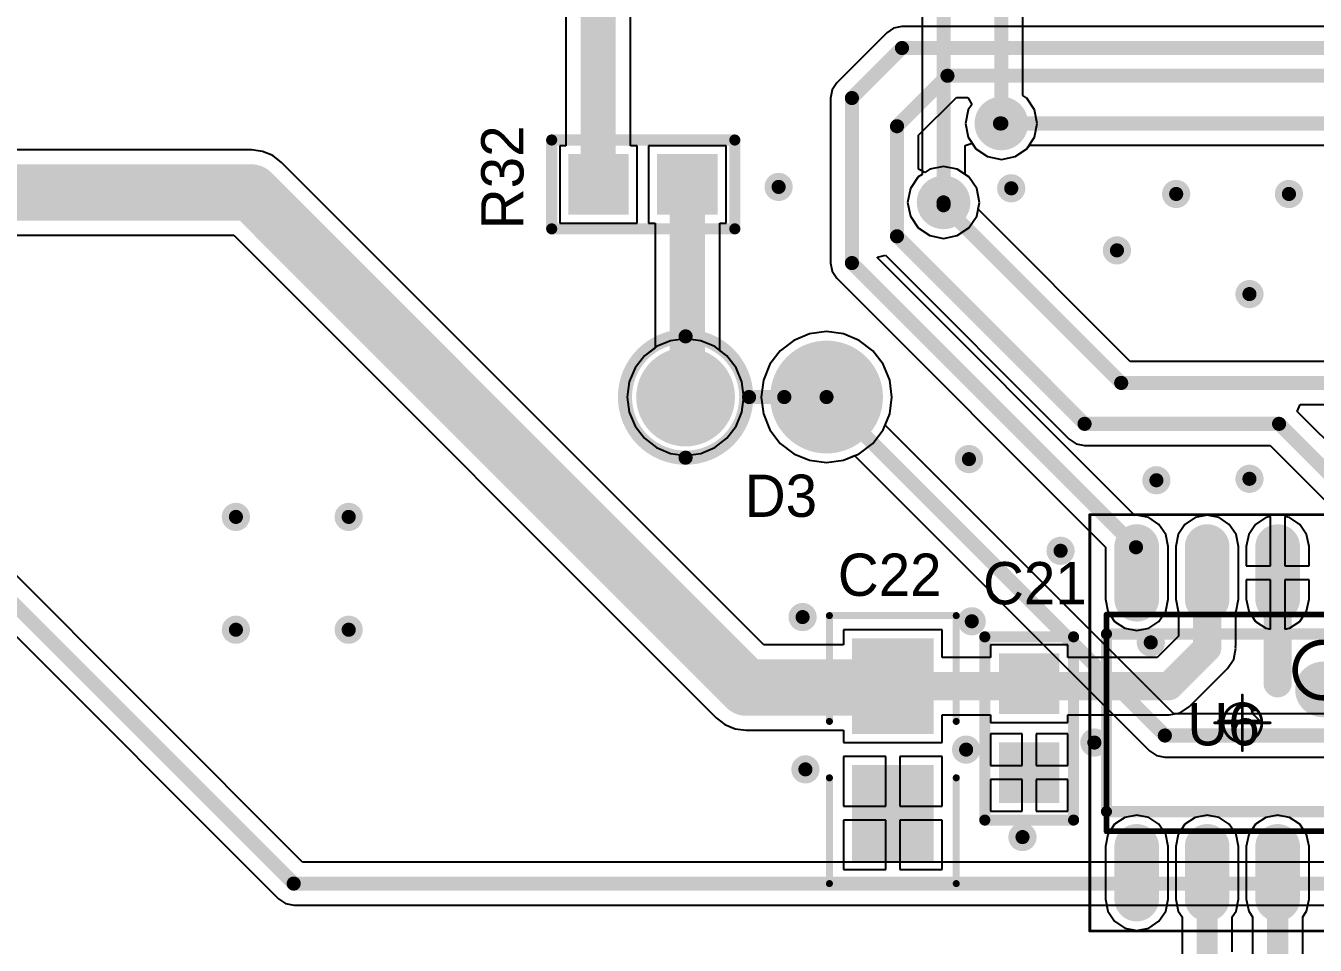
# Model space of a CAD drawing. Header units: millimetres. Extents: x 290 to 416, y 396 to 474.
# Drawn here: x 332.97 to 356.2, y 426.3 to 442.85 of the extents above; entities that cross this region are included whole.
import ezdxf

# ---------------------------------------------------------------- set-up
doc = ezdxf.new("R2010")
doc.units = ezdxf.units.MM
for name, color, linetype in [('BottomLayer', 5, 'Continuous'), ('BottomSolder', 6, 'Continuous'), ('Mechanical15', 56, 'Continuous'), ('Mechanical16', 56, 'Continuous'), ('MultiLayer', 9, 'Continuous'), ('PadHoleLayer', 156, 'Continuous'), ('TopLayer', 1, 'Continuous'), ('TopOverlay', 2, 'Continuous'), ('TopPaste', 8, 'Continuous'), ('TopSolder', 216, 'Continuous'), ('ViaHoleLayer', 16, 'Continuous')]:
    doc.layers.add(name, color=color, linetype=linetype)

# ---------------------------------------------------------------- blocks, each defined once
blk = doc.blocks.new('0603_16')
at = {"layer": 'TopLayer'}
for points in [[(0.553, -1.201), (0.553, -0.312), (-0.336, -1.201), (-0.336, -0.312)], [(0.553, -2.8), (0.553, -1.911), (-0.336, -2.8), (-0.336, -1.911)]]:
    blk.add_solid(points, dxfattribs=at)
at = {"layer": 'TopOverlay', "const_width": 0.2}
for points in [[(0.908, 0.1), (-0.692, 0.1)], [(-0.692, 0.1), (-0.692, -3.2)], [(0.908, 0.1), (0.908, -3.2)], [(0.908, -3.2), (-0.692, -3.2)]]:
    blk.add_lwpolyline(points, dxfattribs=at)
at = {"layer": 'TopOverlay', "const_width": 0.1}
for points in [[(-0.742, 0.1, 1), (-0.642, 0.1, 1)], [(-0.742, 0.1, 1), (-0.642, 0.1, 1)], [(0.858, 0.1, 1), (0.958, 0.1, 1)], [(0.858, 0.1, 1), (0.958, 0.1, 1)], [(-0.742, -3.2, 1), (-0.642, -3.2, 1)], [(-0.742, -3.2, 1), (-0.642, -3.2, 1)], [(0.858, -3.2, 1), (0.958, -3.2, 1)], [(0.858, -3.2, 1), (0.958, -3.2, 1)]]:
    blk.add_lwpolyline(points, format="xyb", close=True, dxfattribs=at)
at = {"layer": 'TopPaste'}
for points in [[(0.553, -1.201), (0.553, -0.312), (-0.336, -1.201), (-0.336, -0.312)], [(0.553, -2.8), (0.553, -1.911), (-0.336, -2.8), (-0.336, -1.911)]]:
    blk.add_solid(points, dxfattribs=at)
at = {"layer": 'TopSolder'}
for points in [[(0.654, -1.302), (0.654, -0.21), (-0.438, -1.302), (-0.438, -0.21)], [(0.654, -2.902), (0.654, -1.81), (-0.438, -2.902), (-0.438, -1.81)]]:
    blk.add_solid(points, dxfattribs=at)
blk = doc.blocks.new('0805_17')
at = {"layer": 'TopLayer'}
for points in [[(-1.4478, 1.27), (-2.9718, 1.27), (-1.4478, 0), (-2.9718, 0)], [(0.8382, 1.27), (-0.6858, 1.27), (0.8382, 0), (-0.6858, 0)]]:
    blk.add_solid(points, dxfattribs=at)
at = {"layer": 'TopOverlay', "const_width": 0.127}
for points in [[(-3.4798, -0.508), (-3.4798, 1.778)], [(-1.5748, 1.778), (-3.4798, 1.778)], [(1.3462, 1.778), (-0.5588, 1.778)], [(1.3462, -0.508), (1.3462, 1.778)], [(-1.5748, -0.508), (-3.4798, -0.508)], [(1.3462, -0.508), (-0.5588, -0.508)]]:
    blk.add_lwpolyline(points, dxfattribs=at)
at = {"layer": 'TopOverlay', "const_width": 0.0635}
for points in [[(-3.51155, 1.778, 1), (-3.44805, 1.778, 1)], [(-3.51155, 1.778, 1), (-3.44805, 1.778, 1)], [(-1.60655, 1.778, 1), (-1.54305, 1.778, 1)], [(-0.59055, 1.778, 1), (-0.52705, 1.778, 1)], [(1.31445, 1.778, 1), (1.37795, 1.778, 1)], [(1.31445, 1.778, 1), (1.37795, 1.778, 1)], [(-3.51155, -0.508, 1), (-3.44805, -0.508, 1)], [(-3.51155, -0.508, 1), (-3.44805, -0.508, 1)], [(-1.60655, -0.508, 1), (-1.54305, -0.508, 1)], [(-0.59055, -0.508, 1), (-0.52705, -0.508, 1)], [(1.31445, -0.508, 1), (1.37795, -0.508, 1)], [(1.31445, -0.508, 1), (1.37795, -0.508, 1)]]:
    blk.add_lwpolyline(points, format="xyb", close=True, dxfattribs=at)
at = {"layer": 'TopPaste'}
for points in [[(-1.4478, 1.27), (-2.9718, 1.27), (-1.4478, 0), (-2.9718, 0)], [(0.8382, 1.27), (-0.6858, 1.27), (0.8382, 0), (-0.6858, 0)]]:
    blk.add_solid(points, dxfattribs=at)
at = {"layer": 'TopSolder'}
for points in [[(-1.3462, 1.3716), (-3.0734, 1.3716), (-1.3462, -0.1016), (-3.0734, -0.1016)], [(0.9398, 1.3716), (-0.7874, 1.3716), (0.9398, -0.1016), (-0.7874, -0.1016)]]:
    blk.add_solid(points, dxfattribs=at)
blk = doc.blocks.new('LED_24')
at = {"layer": 'BottomLayer'}
for points, const_width in [([(-0.457, 2.54, 1), (0.457, 2.54, 1)], 0.914), ([(-0.394, 0, 1), (0.394, 0, 1)], 0.787)]:
    blk.add_lwpolyline(points, format="xyb", close=True, dxfattribs=dict(at, const_width=const_width))
at = {"layer": 'BottomSolder'}
for points, const_width in [([(-0.508, 2.54, 1), (0.508, 2.54, 1)], 1.016), ([(-0.445, 0, 1), (0.445, 0, 1)], 0.889)]:
    blk.add_lwpolyline(points, format="xyb", close=True, dxfattribs=dict(at, const_width=const_width))
at = {"layer": 'MultiLayer'}
for points, const_width in [([(-0.457, 2.54, 1), (0.457, 2.54, 1)], 0.914), ([(-0.394, 0, 1), (0.394, 0, 1)], 0.787)]:
    blk.add_lwpolyline(points, format="xyb", close=True, dxfattribs=dict(at, const_width=const_width))
at = {"layer": 'PadHoleLayer', "const_width": 0.381}
for points in [[(-0.191, 2.54, 1), (0.191, 2.54, 1)], [(-0.191, 0, 1), (0.191, 0, 1)]]:
    blk.add_lwpolyline(points, format="xyb", close=True, dxfattribs=at)
at = {"layer": 'TopLayer'}
for points, const_width in [([(-0.457, 2.54, 1), (0.457, 2.54, 1)], 0.914), ([(-0.394, 0, 1), (0.394, 0, 1)], 0.787)]:
    blk.add_lwpolyline(points, format="xyb", close=True, dxfattribs=dict(at, const_width=const_width))
at = {"layer": 'TopOverlay', "const_width": 0.254}
blk.add_lwpolyline([(0, 1.143), (0, 1.778)], dxfattribs=at)
at = {"layer": 'TopOverlay'}
for points, const_width in [([(-0.064, 1.778, 1), (0.064, 1.778, 1)], 0.127), ([(1.093, 0, 1), (-1.093, 0, 1)], 0.254), ([(-0.064, 1.143, 1), (0.064, 1.143, 1)], 0.127), ([(-1.156, 0, 1), (-1.029, 0, 1)], 0.127), ([(1.029, 0, 1), (1.156, 0, 1)], 0.127)]:
    blk.add_lwpolyline(points, format="xyb", close=True, dxfattribs=dict(at, const_width=const_width))
at = {"layer": 'TopSolder'}
for points, const_width in [([(-0.508, 2.54, 1), (0.508, 2.54, 1)], 1.016), ([(-0.445, 0, 1), (0.445, 0, 1)], 0.889)]:
    blk.add_lwpolyline(points, format="xyb", close=True, dxfattribs=dict(at, const_width=const_width))
blk = doc.blocks.new('0603_35')
at = {"layer": 'TopLayer'}
for points in [[(0.553, -1.201), (0.553, -0.312), (-0.336, -1.201), (-0.336, -0.312)], [(0.553, -2.8), (0.553, -1.911), (-0.336, -2.8), (-0.336, -1.911)]]:
    blk.add_solid(points, dxfattribs=at)
at = {"layer": 'TopOverlay', "const_width": 0.2}
for points in [[(0.908, 0.1), (-0.692, 0.1)], [(-0.692, -3.2), (-0.692, 0.1)], [(0.908, -3.2), (0.908, 0.1)], [(0.908, -3.2), (-0.692, -3.2)]]:
    blk.add_lwpolyline(points, dxfattribs=at)
at = {"layer": 'TopOverlay', "const_width": 0.1}
for points in [[(-0.742, 0.1, 1), (-0.642, 0.1, 1)], [(-0.742, 0.1, 1), (-0.642, 0.1, 1)], [(0.858, 0.1, 1), (0.958, 0.1, 1)], [(0.858, 0.1, 1), (0.958, 0.1, 1)], [(-0.742, -3.2, 1), (-0.642, -3.2, 1)], [(-0.742, -3.2, 1), (-0.642, -3.2, 1)], [(0.858, -3.2, 1), (0.958, -3.2, 1)], [(0.858, -3.2, 1), (0.958, -3.2, 1)]]:
    blk.add_lwpolyline(points, format="xyb", close=True, dxfattribs=at)
at = {"layer": 'TopPaste'}
for points in [[(0.553, -1.201), (0.553, -0.312), (-0.336, -1.201), (-0.336, -0.312)], [(0.553, -2.8), (0.553, -1.911), (-0.336, -2.8), (-0.336, -1.911)]]:
    blk.add_solid(points, dxfattribs=at)
at = {"layer": 'TopSolder'}
for points in [[(0.654, -1.302), (0.654, -0.21), (-0.438, -1.302), (-0.438, -0.21)], [(0.654, -2.902), (0.654, -1.81), (-0.438, -2.902), (-0.438, -1.81)]]:
    blk.add_solid(points, dxfattribs=at)
blk = doc.blocks.new('SO8_47')
at = {"layer": 'Mechanical15'}
for p, q in [((-0.117, 0.178), (-0.008, 0.287)), ((-0.008, 0.287), (-0.008, -0.475)), ((-0.19, 0.141), (-0.117, 0.178))]:
    blk.add_line(p, q, dxfattribs=at)
at = {"layer": 'Mechanical15', "const_width": 0.1}
for points in [[(-1.925, -2.475), (-1.925, 2.425)], [(1.975, 2.425), (-1.925, 2.425)], [(1.975, -2.475), (1.975, 2.425)], [(1.975, -2.475), (-1.925, -2.475)]]:
    blk.add_lwpolyline(points, dxfattribs=at)
at = {"layer": 'Mechanical15'}
for points, const_width in [([(-1.95, 2.425, 1), (-1.9, 2.425, 1)], 0.05), ([(-1.95, 2.425, 1), (-1.9, 2.425, 1)], 0.05), ([(1.95, 2.425, 1), (2, 2.425, 1)], 0.05), ([(1.95, 2.425, 1), (2, 2.425, 1)], 0.05), ([(-0.425, 1.425, 1), (-1.425, 1.425, 1)], 0.1), ([(-1.45, 1.425, 1), (-1.4, 1.425, 1)], 0.05), ([(-0.45, 1.425, 1), (-0.4, 1.425, 1)], 0.05), ([(-1.95, -2.475, 1), (-1.9, -2.475, 1)], 0.05), ([(-1.95, -2.475, 1), (-1.9, -2.475, 1)], 0.05), ([(1.95, -2.475, 1), (2, -2.475, 1)], 0.05), ([(1.95, -2.475, 1), (2, -2.475, 1)], 0.05)]:
    blk.add_lwpolyline(points, format="xyb", close=True, dxfattribs=dict(at, const_width=const_width))
at = {"layer": 'Mechanical16'}
for points, const_width in [([(-3.725, -2.775), (-3.725, 2.725)], 0.05), ([(3.775, 2.725), (-3.725, 2.725)], 0.05), ([(3.775, -2.775), (3.775, 2.725)], 0.05), ([(-1.975, -2.525), (-1.975, 2.475)], 0.001), ([(2.025, 2.475), (-1.975, 2.475)], 0.001), ([(2.025, -2.525), (2.025, 2.475)], 0.001), ([(0.025, -0.525), (0.025, 0.475)], 0.05), ([(0.525, -0.025), (-0.475, -0.025)], 0.05), ([(2.025, -2.525), (-1.975, -2.525)], 0.001), ([(3.775, -2.775), (-3.725, -2.775)], 0.05)]:
    blk.add_lwpolyline(points, dxfattribs=dict(at, const_width=const_width))
for points, const_width in [([(-3.737, 2.725, 1), (-3.712, 2.725, 1)], 0.025), ([(-3.737, 2.725, 1), (-3.712, 2.725, 1)], 0.025), ([(3.763, 2.725, 1), (3.788, 2.725, 1)], 0.025), ([(3.763, 2.725, 1), (3.788, 2.725, 1)], 0.025), ([(-1.975, 2.475, 1), (-1.974, 2.475, 1)], 0.0005), ([(-1.975, 2.475, 1), (-1.974, 2.475, 1)], 0.0005), ([(2.025, 2.475, 1), (2.026, 2.475, 1)], 0.0005), ([(2.025, 2.475, 1), (2.026, 2.475, 1)], 0.0005), ([(0.013, 0.475, 1), (0.038, 0.475, 1)], 0.025), ([(0.375, -0.025, 1), (-0.325, -0.025, 1)], 0.05), ([(-0.487, -0.025, 1), (-0.462, -0.025, 1)], 0.025), ([(-0.337, -0.025, 1), (-0.312, -0.025, 1)], 0.025), ([(0.363, -0.025, 1), (0.388, -0.025, 1)], 0.025), ([(0.513, -0.025, 1), (0.538, -0.025, 1)], 0.025), ([(0.013, -0.525, 1), (0.038, -0.525, 1)], 0.025), ([(-1.975, -2.525, 1), (-1.974, -2.525, 1)], 0.0005), ([(-1.975, -2.525, 1), (-1.974, -2.525, 1)], 0.0005), ([(2.025, -2.525, 1), (2.026, -2.525, 1)], 0.0005), ([(2.025, -2.525, 1), (2.026, -2.525, 1)], 0.0005), ([(-3.737, -2.775, 1), (-3.712, -2.775, 1)], 0.025), ([(-3.737, -2.775, 1), (-3.712, -2.775, 1)], 0.025), ([(3.763, -2.775, 1), (3.788, -2.775, 1)], 0.025), ([(3.763, -2.775, 1), (3.788, -2.775, 1)], 0.025)]:
    blk.add_lwpolyline(points, format="xyb", close=True, dxfattribs=dict(at, const_width=const_width))
at = {"layer": 'TopLayer', "const_width": 0.6}
for points in [[(-2.2, 1.88), (-3.15, 1.88)], [(3.2, 1.88), (2.25, 1.88)], [(-2.2, 0.61), (-3.15, 0.61)], [(3.2, 0.61), (2.25, 0.61)], [(-2.2, -0.66), (-3.15, -0.66)], [(3.2, -0.66), (2.25, -0.66)], [(-2.2, -1.93), (-3.15, -1.93)], [(3.2, -1.93), (2.25, -1.93)]]:
    blk.add_lwpolyline(points, dxfattribs=at)
at = {"layer": 'TopLayer', "const_width": 0.3}
for points in [[(-3.3, 1.88, 1), (-3, 1.88, 1)], [(-2.35, 1.88, 1), (-2.05, 1.88, 1)], [(2.1, 1.88, 1), (2.4, 1.88, 1)], [(3.05, 1.88, 1), (3.35, 1.88, 1)], [(-3.3, 0.61, 1), (-3, 0.61, 1)], [(-2.35, 0.61, 1), (-2.05, 0.61, 1)], [(2.1, 0.61, 1), (2.4, 0.61, 1)], [(3.05, 0.61, 1), (3.35, 0.61, 1)], [(-3.3, -0.66, 1), (-3, -0.66, 1)], [(-2.35, -0.66, 1), (-2.05, -0.66, 1)], [(2.1, -0.66, 1), (2.4, -0.66, 1)], [(3.05, -0.66, 1), (3.35, -0.66, 1)], [(-3.3, -1.93, 1), (-3, -1.93, 1)], [(-2.35, -1.93, 1), (-2.05, -1.93, 1)], [(2.1, -1.93, 1), (2.4, -1.93, 1)], [(3.05, -1.93, 1), (3.35, -1.93, 1)]]:
    blk.add_lwpolyline(points, format="xyb", close=True, dxfattribs=at)
at = {"layer": 'TopOverlay'}
for points, const_width in [([(-3.05, 2.725, 1), (-3.3, 2.725, 1)], 0.25), ([(-3.362, 2.725, 1), (-3.237, 2.725, 1)], 0.125), ([(-3.112, 2.725, 1), (-2.987, 2.725, 1)], 0.125), ([(-1.625, 2.425, 1), (-1.525, 2.425, 1)], 0.1), ([(-1.625, 2.425, 1), (-1.525, 2.425, 1)], 0.1), ([(1.575, 2.425, 1), (1.675, 2.425, 1)], 0.1), ([(1.575, 2.425, 1), (1.675, 2.425, 1)], 0.1), ([(-0.325, 1.425, 1), (-0.825, 1.425, 1)], 0.5), ([(-0.95, 1.425, 1), (-0.7, 1.425, 1)], 0.25), ([(-0.45, 1.425, 1), (-0.2, 1.425, 1)], 0.25), ([(-1.625, -2.475, 1), (-1.525, -2.475, 1)], 0.1), ([(-1.625, -2.475, 1), (-1.525, -2.475, 1)], 0.1), ([(1.575, -2.475, 1), (1.675, -2.475, 1)], 0.1), ([(1.575, -2.475, 1), (1.675, -2.475, 1)], 0.1)]:
    blk.add_lwpolyline(points, format="xyb", close=True, dxfattribs=dict(at, const_width=const_width))
at = {"layer": 'TopOverlay', "const_width": 0.2}
for points in [[(-1.575, -2.475), (-1.575, 2.425)], [(1.625, 2.425), (-1.575, 2.425)], [(1.625, -2.475), (1.625, 2.425)], [(1.625, -2.475), (-1.575, -2.475)]]:
    blk.add_lwpolyline(points, dxfattribs=at)
at = {"layer": 'TopPaste', "const_width": 0.6}
for points in [[(-2.2, 1.88), (-3.15, 1.88)], [(3.2, 1.88), (2.25, 1.88)], [(-2.2, 0.61), (-3.15, 0.61)], [(3.2, 0.61), (2.25, 0.61)], [(-2.2, -0.66), (-3.15, -0.66)], [(3.2, -0.66), (2.25, -0.66)], [(-2.2, -1.93), (-3.15, -1.93)], [(3.2, -1.93), (2.25, -1.93)]]:
    blk.add_lwpolyline(points, dxfattribs=at)
at = {"layer": 'TopPaste', "const_width": 0.3}
for points in [[(-3.3, 1.88, 1), (-3, 1.88, 1)], [(-2.35, 1.88, 1), (-2.05, 1.88, 1)], [(2.1, 1.88, 1), (2.4, 1.88, 1)], [(3.05, 1.88, 1), (3.35, 1.88, 1)], [(-3.3, 0.61, 1), (-3, 0.61, 1)], [(-2.35, 0.61, 1), (-2.05, 0.61, 1)], [(2.1, 0.61, 1), (2.4, 0.61, 1)], [(3.05, 0.61, 1), (3.35, 0.61, 1)], [(-3.3, -0.66, 1), (-3, -0.66, 1)], [(-2.35, -0.66, 1), (-2.05, -0.66, 1)], [(2.1, -0.66, 1), (2.4, -0.66, 1)], [(3.05, -0.66, 1), (3.35, -0.66, 1)], [(-3.3, -1.93, 1), (-3, -1.93, 1)], [(-2.35, -1.93, 1), (-2.05, -1.93, 1)], [(2.1, -1.93, 1), (2.4, -1.93, 1)], [(3.05, -1.93, 1), (3.35, -1.93, 1)]]:
    blk.add_lwpolyline(points, format="xyb", close=True, dxfattribs=at)
at = {"layer": 'TopSolder', "const_width": 0.803}
for points in [[(-2.2, 1.88), (-3.15, 1.88)], [(3.2, 1.88), (2.25, 1.88)], [(-2.2, 0.61), (-3.15, 0.61)], [(3.2, 0.61), (2.25, 0.61)], [(-2.2, -0.66), (-3.15, -0.66)], [(3.2, -0.66), (2.25, -0.66)], [(-2.2, -1.93), (-3.15, -1.93)], [(3.2, -1.93), (2.25, -1.93)]]:
    blk.add_lwpolyline(points, dxfattribs=at)
at = {"layer": 'TopSolder', "const_width": 0.402}
for points in [[(-3.35, 1.88, 1), (-2.949, 1.88, 1)], [(-2.4, 1.88, 1), (-1.999, 1.88, 1)], [(2.05, 1.88, 1), (2.451, 1.88, 1)], [(3, 1.88, 1), (3.401, 1.88, 1)], [(-3.35, 0.61, 1), (-2.949, 0.61, 1)], [(-2.4, 0.61, 1), (-1.999, 0.61, 1)], [(2.05, 0.61, 1), (2.451, 0.61, 1)], [(3, 0.61, 1), (3.401, 0.61, 1)], [(-3.35, -0.66, 1), (-2.949, -0.66, 1)], [(-2.4, -0.66, 1), (-1.999, -0.66, 1)], [(2.05, -0.66, 1), (2.451, -0.66, 1)], [(3, -0.66, 1), (3.401, -0.66, 1)], [(-3.35, -1.93, 1), (-2.949, -1.93, 1)], [(-2.4, -1.93, 1), (-1.999, -1.93, 1)], [(2.05, -1.93, 1), (2.451, -1.93, 1)], [(3, -1.93, 1), (3.401, -1.93, 1)]]:
    blk.add_lwpolyline(points, format="xyb", close=True, dxfattribs=at)

msp = doc.modelspace()

# ---------------------------------------------------------------- linework, layer by layer
at = {"layer": 'BottomLayer'}
for p, q in [((349.116, 447.086), (349.116, 440.178)), ((350.934, 441.601), (350.934, 444.521)), ((351.003, 441.554), (350.934, 441.601)), ((351.144, 441.344), (351.003, 441.554)), ((351.193, 441.096), (351.144, 441.344)), ((351.144, 440.849), (351.193, 441.096)), ((349.892, 440.702), (350.019, 440.741)), ((350.019, 440.741), (350.088, 440.639)), ((351.003, 440.639), (351.144, 440.849)), ((349.892, 440.178), (349.892, 440.702)), ((350.088, 440.639), (350.298, 440.498)), ((350.793, 440.498), (351.003, 440.639)), ((350.298, 440.498), (350.545, 440.449)), ((350.545, 440.449), (350.793, 440.498)), ((349.046, 440.132), (348.906, 439.922)), ((349.116, 440.178), (349.046, 440.132)), ((349.962, 440.132), (349.892, 440.178)), ((350.102, 439.922), (349.962, 440.132)), ((348.906, 439.922), (348.857, 439.674)), ((350.151, 439.674), (350.102, 439.922)), ((348.857, 439.674), (348.906, 439.426)), ((350.102, 439.426), (350.151, 439.674)), ((348.906, 439.426), (349.046, 439.216)), ((349.962, 439.216), (350.102, 439.426)), ((349.046, 439.216), (349.256, 439.076)), ((349.752, 439.076), (349.962, 439.216)), ((349.256, 439.076), (349.504, 439.027)), ((349.504, 439.027), (349.752, 439.076)), ((347.091, 437.307), (346.807, 437.189)), ((347.396, 437.347), (347.091, 437.307)), ((347.701, 437.307), (347.396, 437.347)), ((347.985, 437.189), (347.701, 437.307)), ((337.956, 427.794), (328.607, 437.142)), ((344.331, 437.078), (344.113, 436.912)), ((344.584, 437.183), (344.331, 437.078)), ((344.856, 437.219), (344.584, 437.183)), ((345.128, 437.183), (344.856, 437.219)), ((345.381, 437.078), (345.128, 437.183)), ((345.599, 436.912), (345.381, 437.078)), ((346.807, 437.189), (346.562, 437.002)), ((348.229, 437.002), (347.985, 437.189)), ((344.113, 436.912), (343.946, 436.694)), ((345.765, 436.694), (345.599, 436.912)), ((346.562, 437.002), (346.375, 436.758)), ((348.416, 436.758), (348.229, 437.002)), ((343.946, 436.694), (343.841, 436.441)), ((345.87, 436.441), (345.765, 436.694)), ((346.375, 436.758), (346.257, 436.474)), ((348.534, 436.474), (348.416, 436.758)), ((328.172, 436.479), (337.52, 427.131)), ((343.841, 436.441), (343.805, 436.169)), ((345.906, 436.169), (345.87, 436.441)), ((346.257, 436.474), (346.217, 436.169)), ((348.574, 436.169), (348.534, 436.474)), ((343.805, 436.169), (343.841, 435.897)), ((345.87, 435.897), (345.906, 436.169)), ((346.217, 436.169), (346.257, 435.864)), ((348.534, 435.864), (348.574, 436.169)), ((343.841, 435.897), (343.946, 435.644)), ((345.765, 435.644), (345.87, 435.897)), ((346.257, 435.864), (346.375, 435.58)), ((348.451, 435.663), (348.534, 435.864)), ((343.946, 435.644), (344.113, 435.426)), ((345.599, 435.426), (345.765, 435.644)), ((353.653, 430.461), (348.451, 435.663)), ((344.113, 435.426), (344.331, 435.259)), ((345.381, 435.259), (345.599, 435.426)), ((346.375, 435.58), (346.562, 435.335)), ((344.331, 435.259), (344.584, 435.154)), ((345.128, 435.154), (345.381, 435.259)), ((346.562, 435.335), (346.807, 435.148)), ((344.584, 435.154), (344.856, 435.118)), ((344.856, 435.118), (345.128, 435.154)), ((346.807, 435.148), (347.091, 435.03)), ((347.091, 435.03), (347.396, 434.99)), ((347.396, 434.99), (347.701, 435.03)), ((347.701, 435.03), (347.902, 435.114)), ((347.902, 435.114), (353.217, 429.798)), ((366.831, 430.461), (353.653, 430.461)), ((353.217, 429.798), (353.343, 429.714)), ((353.343, 429.714), (353.492, 429.684)), ((353.492, 429.684), (366.831, 429.684)), ((382.477, 427.794), (337.956, 427.794)), ((337.52, 427.131), (337.646, 427.047)), ((337.646, 427.047), (337.795, 427.017)), ((337.795, 427.017), (382.477, 427.017))]:
    msp.add_line(p, q, dxfattribs=at)
at = {"layer": 'BottomLayer', "const_width": 0.254}
for points in [[(349.504, 439.674), (349.504, 447.497)], [(350.545, 441.096), (350.545, 445.033)], [(328.333, 436.868), (337.795, 427.406)], [(347.396, 436.169), (353.492, 430.073)], [(353.492, 430.073), (367.335, 430.073)], [(337.795, 427.406), (382.981, 427.406)]]:
    msp.add_lwpolyline(points, dxfattribs=at)
at = {"layer": 'BottomLayer'}
for points, const_width in [([(350.355, 441.096, 1), (350.736, 441.096, 1)], 0.381), ([(350.482, 441.096, 1), (350.609, 441.096, 1)], 0.127), ([(346.405, 439.953, 1), (346.659, 439.953, 1)], 0.254), ([(349.313, 439.674, 1), (349.695, 439.674, 1)], 0.381), ([(350.596, 439.928, 1), (350.85, 439.928, 1)], 0.254), ([(353.568, 439.826, 1), (353.822, 439.826, 1)], 0.254), ([(355.6, 439.826, 1), (355.854, 439.826, 1)], 0.254), ([(349.44, 439.674, 1), (349.567, 439.674, 1)], 0.127), ([(352.501, 438.81, 1), (352.755, 438.81, 1)], 0.254), ([(354.889, 438.023, 1), (355.143, 438.023, 1)], 0.254), ([(347.332, 436.169, 1), (347.459, 436.169, 1)], 0.127), ([(349.834, 435.051, 1), (350.088, 435.051, 1)], 0.254), ([(354.889, 434.696, 1), (355.143, 434.696, 1)], 0.254), ([(353.212, 434.67, 1), (353.466, 434.67, 1)], 0.254), ([(336.626, 434.01, 1), (336.88, 434.01, 1)], 0.254), ([(338.658, 434.01, 1), (338.912, 434.01, 1)], 0.254), ([(351.485, 433.4, 1), (351.739, 433.4, 1)], 0.254), ([(346.837, 432.206, 1), (347.091, 432.206, 1)], 0.254), ([(349.885, 432.13, 1), (350.139, 432.13, 1)], 0.254), ([(336.626, 431.978, 1), (336.88, 431.978, 1)], 0.254), ([(338.658, 431.978, 1), (338.912, 431.978, 1)], 0.254), ([(353.111, 431.749, 1), (353.365, 431.749, 1)], 0.254), ([(349.783, 429.819, 1), (350.037, 429.819, 1)], 0.254), ([(352.095, 429.946, 1), (352.349, 429.946, 1)], 0.254), ([(353.428, 430.073, 1), (353.555, 430.073, 1)], 0.127), ([(353.428, 430.073, 1), (353.555, 430.073, 1)], 0.127), ([(346.888, 429.463, 1), (347.142, 429.463, 1)], 0.254), ([(350.799, 428.244, 1), (351.053, 428.244, 1)], 0.254), ([(337.731, 427.406, 1), (337.858, 427.406, 1)], 0.127), ([(337.731, 427.406, 1), (337.858, 427.406, 1)], 0.127)]:
    msp.add_lwpolyline(points, format="xyb", close=True, dxfattribs=dict(at, const_width=const_width))
at = {"layer": 'BottomSolder', "const_width": 0.483}
for points in [[(350.304, 441.096, 1), (350.787, 441.096, 1)], [(349.263, 439.674, 1), (349.745, 439.674, 1)]]:
    msp.add_lwpolyline(points, format="xyb", close=True, dxfattribs=at)
at = {"layer": 'MultiLayer'}
for points, const_width in [([(350.355, 441.096, 1), (350.736, 441.096, 1)], 0.381), ([(346.405, 439.953, 1), (346.659, 439.953, 1)], 0.254), ([(349.313, 439.674, 1), (349.695, 439.674, 1)], 0.381), ([(350.596, 439.928, 1), (350.85, 439.928, 1)], 0.254), ([(353.568, 439.826, 1), (353.822, 439.826, 1)], 0.254), ([(355.6, 439.826, 1), (355.854, 439.826, 1)], 0.254), ([(352.501, 438.81, 1), (352.755, 438.81, 1)], 0.254), ([(354.889, 438.023, 1), (355.143, 438.023, 1)], 0.254), ([(349.834, 435.051, 1), (350.088, 435.051, 1)], 0.254), ([(354.889, 434.696, 1), (355.143, 434.696, 1)], 0.254), ([(353.212, 434.67, 1), (353.466, 434.67, 1)], 0.254), ([(336.626, 434.01, 1), (336.88, 434.01, 1)], 0.254), ([(338.658, 434.01, 1), (338.912, 434.01, 1)], 0.254), ([(351.485, 433.4, 1), (351.739, 433.4, 1)], 0.254), ([(346.837, 432.206, 1), (347.091, 432.206, 1)], 0.254), ([(349.885, 432.13, 1), (350.139, 432.13, 1)], 0.254), ([(336.626, 431.978, 1), (336.88, 431.978, 1)], 0.254), ([(338.658, 431.978, 1), (338.912, 431.978, 1)], 0.254), ([(353.111, 431.749, 1), (353.365, 431.749, 1)], 0.254), ([(349.783, 429.819, 1), (350.037, 429.819, 1)], 0.254), ([(352.095, 429.946, 1), (352.349, 429.946, 1)], 0.254), ([(346.888, 429.463, 1), (347.142, 429.463, 1)], 0.254), ([(350.799, 428.244, 1), (351.053, 428.244, 1)], 0.254)]:
    msp.add_lwpolyline(points, format="xyb", close=True, dxfattribs=dict(at, const_width=const_width))
at = {"layer": 'TopLayer'}
for p, q in [((342.698, 443.09), (342.698, 440.696)), ((343.864, 440.696), (343.864, 443.09)), ((348.754, 442.843), (348.605, 442.813)), ((362.582, 442.843), (348.754, 442.843)), ((348.479, 442.729), (347.578, 441.828)), ((348.605, 442.813), (348.479, 442.729)), ((347.494, 441.702), (347.465, 441.554)), ((347.578, 441.828), (347.494, 441.702)), ((347.465, 441.554), (347.465, 438.582)), ((349.054, 440.885), (349.736, 441.566)), ((349.736, 441.566), (349.943, 441.566)), ((349.943, 441.566), (350.011, 441.439)), ((350.011, 441.439), (349.947, 441.344)), ((349.947, 441.344), (349.898, 441.096)), ((349.898, 441.096), (349.947, 440.849)), ((349.054, 440.272), (349.054, 440.885)), ((349.947, 440.849), (350.088, 440.639)), ((337.033, 440.62), (322.841, 440.62)), ((337.232, 440.594), (337.033, 440.62)), ((337.417, 440.517), (337.232, 440.594)), ((337.576, 440.395), (337.417, 440.517)), ((342.698, 440.696), (342.589, 440.696)), ((342.589, 440.696), (342.589, 439.299)), ((343.986, 440.696), (343.864, 440.696)), ((343.986, 439.299), (343.986, 440.696)), ((345.586, 440.696), (344.189, 440.696)), ((344.189, 440.696), (344.189, 439.299)), ((345.586, 439.299), (345.586, 440.696)), ((350.088, 440.639), (350.298, 440.498)), ((350.793, 440.498), (351.003, 440.639)), ((351.003, 440.639), (351.05, 440.708)), ((351.05, 440.708), (358.013, 440.708)), ((346.266, 431.705), (337.576, 440.395)), ((349.166, 440.212), (349.054, 440.272)), ((349.256, 440.272), (349.166, 440.212)), ((349.504, 440.321), (349.256, 440.272)), ((349.752, 440.272), (349.504, 440.321)), ((349.962, 440.132), (349.752, 440.272)), ((350.298, 440.498), (350.545, 440.449)), ((350.545, 440.449), (350.793, 440.498)), ((350.102, 439.922), (349.962, 440.132)), ((350.151, 439.674), (350.102, 439.922)), ((350.127, 439.55), (350.151, 439.674)), ((352.865, 436.811), (350.127, 439.55)), ((342.589, 439.299), (343.986, 439.299)), ((344.189, 439.299), (344.305, 439.299)), ((344.305, 439.299), (344.305, 437.058)), ((345.47, 437.01), (345.47, 439.299)), ((345.47, 439.299), (345.586, 439.299)), ((322.478, 439.083), (336.714, 439.083)), ((336.714, 439.083), (345.405, 430.393)), ((348.311, 438.673), (348.314, 438.687)), ((352.95, 434.034), (348.311, 438.673)), ((348.314, 438.687), (348.455, 438.726)), ((348.455, 438.726), (351.769, 435.412)), ((347.465, 438.582), (347.494, 438.433)), ((347.494, 438.433), (347.578, 438.307)), ((347.578, 438.307), (352.419, 433.466)), ((347.091, 437.307), (346.807, 437.189)), ((347.396, 437.347), (347.091, 437.307)), ((347.701, 437.307), (347.396, 437.347)), ((347.985, 437.189), (347.701, 437.307)), ((344.305, 437.058), (344.113, 436.912)), ((346.807, 437.189), (346.562, 437.002)), ((348.229, 437.002), (347.985, 437.189)), ((344.113, 436.912), (343.946, 436.694)), ((345.599, 436.912), (345.47, 437.01)), ((345.765, 436.694), (345.599, 436.912)), ((346.562, 437.002), (346.375, 436.758)), ((348.416, 436.758), (348.229, 437.002)), ((364.38, 436.811), (352.865, 436.811)), ((343.946, 436.694), (343.841, 436.441)), ((345.87, 436.441), (345.765, 436.694)), ((346.375, 436.758), (346.257, 436.474)), ((348.534, 436.474), (348.416, 436.758)), ((343.841, 436.441), (343.805, 436.169)), ((345.906, 436.169), (345.87, 436.441)), ((346.257, 436.474), (346.217, 436.169)), ((348.574, 436.169), (348.534, 436.474)), ((343.805, 436.169), (343.841, 435.897)), ((345.87, 435.897), (345.906, 436.169)), ((346.217, 436.169), (346.257, 435.864)), ((348.534, 435.864), (348.574, 436.169)), ((343.841, 435.897), (343.946, 435.644)), ((345.765, 435.644), (345.87, 435.897)), ((346.257, 435.864), (346.375, 435.58)), ((348.416, 435.58), (348.534, 435.864)), ((355.877, 435.907), (355.93, 436.034)), ((357.043, 434.742), (355.877, 435.907)), ((355.93, 436.034), (364.541, 436.034)), ((343.946, 435.644), (344.113, 435.426)), ((345.599, 435.426), (345.765, 435.644)), ((344.113, 435.426), (344.331, 435.259)), ((345.381, 435.259), (345.599, 435.426)), ((346.375, 435.58), (346.562, 435.335)), ((348.229, 435.335), (348.416, 435.58)), ((351.769, 435.412), (351.895, 435.327)), ((344.331, 435.259), (344.584, 435.154)), ((345.128, 435.154), (345.381, 435.259)), ((346.562, 435.335), (346.807, 435.148)), ((347.985, 435.148), (348.229, 435.335)), ((351.895, 435.327), (352.044, 435.298)), ((352.044, 435.298), (355.388, 435.298)), ((355.388, 435.298), (356.38, 434.306)), ((344.584, 435.154), (344.856, 435.118)), ((344.856, 435.118), (345.128, 435.154)), ((346.807, 435.148), (347.091, 435.03)), ((347.091, 435.03), (347.396, 434.99)), ((347.396, 434.99), (347.701, 435.03)), ((347.701, 435.03), (347.985, 435.148)), ((352.984, 434.041), (352.95, 434.034)), ((353.2, 433.998), (352.984, 434.041)), ((353.383, 433.876), (353.2, 433.998)), ((354.038, 433.998), (353.854, 433.876)), ((354.254, 434.041), (354.038, 433.998)), ((354.47, 433.998), (354.254, 434.041)), ((354.653, 433.876), (354.47, 433.998)), ((355.308, 433.998), (355.124, 433.876)), ((355.397, 434.016), (355.308, 433.998)), ((355.397, 433.128), (355.397, 434.016)), ((355.74, 433.998), (355.651, 434.016)), ((355.651, 434.016), (355.651, 433.128)), ((355.923, 433.876), (355.74, 433.998)), ((353.506, 433.693), (353.383, 433.876)), ((353.854, 433.876), (353.732, 433.693)), ((354.776, 433.693), (354.653, 433.876)), ((355.124, 433.876), (355.002, 433.693)), ((356.046, 433.693), (355.923, 433.876)), ((353.549, 433.476), (353.506, 433.693)), ((353.732, 433.693), (353.689, 433.476)), ((354.819, 433.476), (354.776, 433.693)), ((355.002, 433.693), (354.959, 433.476)), ((356.089, 433.476), (356.046, 433.693)), ((352.419, 433.466), (352.419, 432.526)), ((353.549, 432.526), (353.549, 433.476)), ((353.689, 433.476), (353.689, 432.526)), ((354.819, 432.526), (354.819, 433.476)), ((354.959, 433.476), (354.959, 433.128)), ((356.089, 433.128), (356.089, 433.476)), ((354.959, 433.128), (355.397, 433.128)), ((355.651, 433.128), (356.089, 433.128)), ((355.397, 432.874), (354.959, 432.874)), ((354.959, 432.874), (354.959, 432.526)), ((355.397, 431.987), (355.397, 432.874)), ((356.089, 432.874), (355.651, 432.874)), ((355.651, 432.874), (355.651, 431.987)), ((356.089, 432.526), (356.089, 432.874)), ((352.419, 432.526), (352.462, 432.31)), ((353.506, 432.31), (353.549, 432.526)), ((353.689, 432.526), (353.732, 432.31)), ((354.776, 432.31), (354.819, 432.526)), ((354.959, 432.526), (355.002, 432.31)), ((356.046, 432.31), (356.089, 432.526)), ((352.462, 432.31), (352.584, 432.127)), ((353.383, 432.127), (353.506, 432.31)), ((353.732, 432.31), (353.736, 432.304)), ((353.736, 432.304), (353.736, 431.862)), ((354.772, 432.304), (354.776, 432.31)), ((354.772, 431.698), (354.772, 432.304)), ((355.002, 432.31), (355.124, 432.127)), ((355.923, 432.127), (356.046, 432.31)), ((349.479, 431.978), (347.701, 431.978)), ((347.701, 431.978), (347.701, 431.705)), ((349.479, 431.48), (349.479, 431.978)), ((352.584, 432.127), (352.768, 432.005)), ((352.768, 432.005), (352.984, 431.962)), ((352.984, 431.962), (353.2, 432.005)), ((353.2, 432.005), (353.383, 432.127)), ((355.124, 432.127), (355.308, 432.005)), ((355.308, 432.005), (355.397, 431.987)), ((355.651, 431.987), (355.74, 432.005)), ((355.74, 432.005), (355.923, 432.127)), ((347.701, 431.705), (346.266, 431.705)), ((351.745, 431.705), (350.348, 431.705)), ((350.348, 431.705), (350.348, 431.48)), ((351.745, 431.48), (351.745, 431.705)), ((353.736, 431.862), (353.353, 431.48)), ((354.767, 431.673), (354.772, 431.698)), ((354.772, 431.648), (354.767, 431.673)), ((350.348, 431.48), (349.479, 431.48)), ((353.353, 431.48), (351.745, 431.48)), ((354.62, 431.281), (354.732, 431.449)), ((354.732, 431.449), (354.772, 431.648)), ((353.934, 430.596), (354.62, 431.281)), ((353.766, 430.483), (353.934, 430.596)), ((345.405, 430.393), (345.405, 430.393)), ((345.405, 430.393), (345.564, 430.271)), ((349.479, 429.946), (349.479, 430.444)), ((349.479, 430.444), (350.348, 430.444)), ((350.348, 430.444), (350.348, 430.308)), ((350.348, 430.308), (351.745, 430.308)), ((351.745, 430.308), (351.745, 430.444)), ((351.745, 430.444), (353.568, 430.444)), ((353.568, 430.444), (353.766, 430.483)), ((345.564, 430.271), (345.749, 430.194)), ((345.749, 430.194), (345.948, 430.168)), ((345.948, 430.168), (345.948, 430.168)), ((345.948, 430.168), (347.701, 430.168)), ((347.701, 430.168), (347.701, 429.946)), ((350.92, 430.105), (350.348, 430.105)), ((350.348, 430.105), (350.348, 429.533)), ((350.92, 429.533), (350.92, 430.105)), ((351.745, 430.105), (351.174, 430.105)), ((351.174, 430.105), (351.174, 429.533)), ((351.745, 429.533), (351.745, 430.105)), ((347.701, 429.946), (349.479, 429.946)), ((348.463, 429.692), (347.701, 429.692)), ((347.701, 429.692), (347.701, 428.803)), ((348.463, 428.803), (348.463, 429.692)), ((349.479, 429.692), (348.717, 429.692)), ((348.717, 429.692), (348.717, 428.803)), ((349.479, 428.803), (349.479, 429.692)), ((350.348, 429.533), (350.92, 429.533)), ((351.174, 429.533), (351.745, 429.533)), ((350.92, 429.279), (350.348, 429.279)), ((350.348, 429.279), (350.348, 428.708)), ((350.92, 428.708), (350.92, 429.279)), ((351.745, 429.279), (351.174, 429.279)), ((351.174, 429.279), (351.174, 428.708)), ((351.745, 428.708), (351.745, 429.279)), ((347.701, 428.803), (348.463, 428.803)), ((348.717, 428.803), (349.479, 428.803)), ((350.348, 428.708), (350.92, 428.708)), ((351.174, 428.708), (351.745, 428.708)), ((348.463, 428.549), (347.701, 428.549)), ((347.701, 428.549), (347.701, 427.66)), ((348.463, 427.66), (348.463, 428.549)), ((349.479, 428.549), (348.717, 428.549)), ((348.717, 428.549), (348.717, 427.66)), ((349.479, 427.66), (349.479, 428.549)), ((352.584, 428.476), (352.462, 428.293)), ((352.768, 428.598), (352.584, 428.476)), ((352.984, 428.641), (352.768, 428.598)), ((353.2, 428.598), (352.984, 428.641)), ((353.383, 428.476), (353.2, 428.598)), ((353.506, 428.293), (353.383, 428.476)), ((353.854, 428.476), (353.732, 428.293)), ((354.038, 428.598), (353.854, 428.476)), ((354.254, 428.641), (354.038, 428.598)), ((354.47, 428.598), (354.254, 428.641)), ((354.653, 428.476), (354.47, 428.598)), ((354.776, 428.293), (354.653, 428.476)), ((355.124, 428.476), (355.002, 428.293)), ((355.308, 428.598), (355.124, 428.476)), ((355.524, 428.641), (355.308, 428.598)), ((355.74, 428.598), (355.524, 428.641)), ((355.923, 428.476), (355.74, 428.598)), ((356.046, 428.293), (355.923, 428.476)), ((352.462, 428.293), (352.419, 428.076)), ((353.549, 428.076), (353.506, 428.293)), ((353.732, 428.293), (353.689, 428.076)), ((354.819, 428.076), (354.776, 428.293)), ((355.002, 428.293), (354.959, 428.076)), ((356.089, 428.076), (356.046, 428.293)), ((352.419, 428.076), (352.419, 427.126)), ((353.549, 427.126), (353.549, 428.076)), ((353.689, 428.076), (353.689, 427.126)), ((354.819, 427.126), (354.819, 428.076)), ((354.959, 428.076), (354.959, 427.126)), ((356.089, 427.126), (356.089, 428.076)), ((347.701, 427.66), (348.463, 427.66)), ((348.717, 427.66), (349.479, 427.66)), ((352.419, 427.126), (352.462, 426.91)), ((353.506, 426.91), (353.549, 427.126)), ((353.689, 427.126), (353.732, 426.91)), ((354.776, 426.91), (354.819, 427.126)), ((354.959, 427.126), (355.002, 426.91)), ((356.046, 426.91), (356.089, 427.126)), ((352.462, 426.91), (352.584, 426.727)), ((353.383, 426.727), (353.506, 426.91)), ((353.732, 426.91), (353.801, 426.807)), ((353.801, 426.807), (353.801, 424.028)), ((354.707, 426.807), (354.776, 426.91)), ((354.707, 426.176), (354.707, 426.807)), ((355.002, 426.91), (355.071, 426.807)), ((355.071, 426.807), (355.071, 426.089)), ((355.977, 426.807), (356.046, 426.91)), ((355.977, 426.089), (355.977, 426.807)), ((352.584, 426.727), (352.768, 426.605)), ((352.768, 426.605), (352.984, 426.562)), ((352.984, 426.562), (353.2, 426.605)), ((353.2, 426.605), (353.383, 426.727))]:
    msp.add_line(p, q, dxfattribs=at)
for points, const_width in [([(343.281, 439.953), (343.281, 443.763)], 0.635), ([(347.853, 441.554), (348.754, 442.455)], 0.254), ([(348.754, 442.455), (363.971, 442.455)], 0.254), ([(348.666, 441.046), (349.575, 441.955)], 0.254), ([(349.575, 441.955), (363.971, 441.955)], 0.254), ([(347.853, 438.582), (347.853, 441.554)], 0.254), ([(350.52, 441.096), (350.545, 441.096)], 0.254), ([(350.545, 441.096), (358.013, 441.096)], 0.254), ([(348.666, 439.064), (348.666, 441.046)], 0.254), ([(322.097, 439.852), (337.033, 439.852)], 1.016), ([(337.033, 439.852), (345.948, 430.936)], 1.016), ([(344.887, 436.175), (344.887, 439.998)], 0.635), ([(349.504, 439.623), (349.504, 439.674)], 0.254), ([(349.504, 439.623), (352.704, 436.423)], 0.254), ([(348.666, 439.064), (352.044, 435.686)], 0.254), ([(347.853, 438.582), (352.971, 433.464)], 0.254), ([(344.856, 436.143), (344.887, 436.175)], 0.508), ([(352.704, 436.423), (364.541, 436.423)], 0.254), ([(352.044, 435.686), (355.549, 435.686)], 0.254), ([(355.549, 435.686), (356.768, 434.467)], 0.254), ([(354.254, 431.698), (354.254, 433.001)], 0.508), ([(355.524, 431.013), (355.524, 433.001)], 0.508), ([(353.568, 430.962), (354.254, 431.648)], 0.508), ([(345.948, 430.936), (348.59, 430.936)], 1.016), ([(348.59, 430.936), (348.59, 430.962)], 0.762), ([(348.59, 430.962), (353.568, 430.962)], 0.508), ([(354.254, 424.028), (354.254, 427.601)], 0.381), ([(355.524, 425.78), (355.524, 427.601)], 0.381)]:
    msp.add_lwpolyline(points, dxfattribs=dict(at, const_width=const_width))
for points, const_width in [([(348.691, 442.455, 1), (348.818, 442.455, 1)], 0.127), ([(348.691, 442.455, 1), (348.818, 442.455, 1)], 0.127), ([(349.511, 441.955, 1), (349.638, 441.955, 1)], 0.127), ([(349.511, 441.955, 1), (349.638, 441.955, 1)], 0.127), ([(347.789, 441.554, 1), (347.916, 441.554, 1)], 0.127), ([(347.789, 441.554, 1), (347.916, 441.554, 1)], 0.127), ([(350.355, 441.096, 1), (350.736, 441.096, 1)], 0.381), ([(350.457, 441.096, 1), (350.584, 441.096, 1)], 0.127), ([(350.482, 441.096, 1), (350.609, 441.096, 1)], 0.127), ([(350.482, 441.096, 1), (350.609, 441.096, 1)], 0.127), ([(348.602, 441.046, 1), (348.729, 441.046, 1)], 0.127), ([(348.602, 441.046, 1), (348.729, 441.046, 1)], 0.127), ([(336.779, 439.852, 1), (337.287, 439.852, 1)], 0.508), ([(336.779, 439.852, 1), (337.287, 439.852, 1)], 0.508), ([(343.122, 439.953, 1), (343.44, 439.953, 1)], 0.318), ([(344.728, 439.998, 1), (345.046, 439.998, 1)], 0.318), ([(346.405, 439.953, 1), (346.659, 439.953, 1)], 0.254), ([(349.313, 439.674, 1), (349.695, 439.674, 1)], 0.381), ([(350.596, 439.928, 1), (350.85, 439.928, 1)], 0.254), ([(353.568, 439.826, 1), (353.822, 439.826, 1)], 0.254), ([(355.6, 439.826, 1), (355.854, 439.826, 1)], 0.254), ([(349.44, 439.674, 1), (349.567, 439.674, 1)], 0.127), ([(349.44, 439.623, 1), (349.567, 439.623, 1)], 0.127), ([(349.44, 439.623, 1), (349.567, 439.623, 1)], 0.127), ([(348.602, 439.064, 1), (348.729, 439.064, 1)], 0.127), ([(348.602, 439.064, 1), (348.729, 439.064, 1)], 0.127), ([(352.501, 438.81, 1), (352.755, 438.81, 1)], 0.254), ([(347.789, 438.582, 1), (347.916, 438.582, 1)], 0.127), ([(347.789, 438.582, 1), (347.916, 438.582, 1)], 0.127), ([(354.889, 438.023, 1), (355.143, 438.023, 1)], 0.254), ([(344.728, 436.175, 1), (345.046, 436.175, 1)], 0.318), ([(344.729, 436.143, 1), (344.983, 436.143, 1)], 0.254), ([(344.76, 436.175, 1), (345.014, 436.175, 1)], 0.254), ([(352.641, 436.423, 1), (352.768, 436.423, 1)], 0.127), ([(352.641, 436.423, 1), (352.768, 436.423, 1)], 0.127), ([(351.981, 435.686, 1), (352.108, 435.686, 1)], 0.127), ([(351.981, 435.686, 1), (352.108, 435.686, 1)], 0.127), ([(355.486, 435.686, 1), (355.613, 435.686, 1)], 0.127), ([(355.486, 435.686, 1), (355.613, 435.686, 1)], 0.127), ([(349.834, 435.051, 1), (350.088, 435.051, 1)], 0.254), ([(354.889, 434.696, 1), (355.143, 434.696, 1)], 0.254), ([(353.212, 434.67, 1), (353.466, 434.67, 1)], 0.254), ([(336.626, 434.01, 1), (336.88, 434.01, 1)], 0.254), ([(338.658, 434.01, 1), (338.912, 434.01, 1)], 0.254), ([(351.485, 433.4, 1), (351.739, 433.4, 1)], 0.254), ([(352.908, 433.464, 1), (353.035, 433.464, 1)], 0.127), ([(354.127, 433.001, 1), (354.381, 433.001, 1)], 0.254), ([(355.397, 433.001, 1), (355.651, 433.001, 1)], 0.254), ([(346.837, 432.206, 1), (347.091, 432.206, 1)], 0.254), ([(349.885, 432.13, 1), (350.139, 432.13, 1)], 0.254), ([(336.626, 431.978, 1), (336.88, 431.978, 1)], 0.254), ([(338.658, 431.978, 1), (338.912, 431.978, 1)], 0.254), ([(353.111, 431.749, 1), (353.365, 431.749, 1)], 0.254), ([(354.127, 431.698, 1), (354.381, 431.698, 1)], 0.254), ([(354.127, 431.648, 1), (354.381, 431.648, 1)], 0.254), ([(345.694, 430.936, 1), (346.202, 430.936, 1)], 0.508), ([(345.694, 430.936, 1), (346.202, 430.936, 1)], 0.508), ([(348.336, 430.936, 1), (348.844, 430.936, 1)], 0.508), ([(348.399, 430.962, 1), (348.78, 430.962, 1)], 0.381), ([(348.399, 430.936, 1), (348.78, 430.936, 1)], 0.381), ([(348.463, 430.962, 1), (348.717, 430.962, 1)], 0.254), ([(353.441, 430.962, 1), (353.695, 430.962, 1)], 0.254), ([(353.441, 430.962, 1), (353.695, 430.962, 1)], 0.254), ([(355.397, 431.013, 1), (355.651, 431.013, 1)], 0.254), ([(349.783, 429.819, 1), (350.037, 429.819, 1)], 0.254), ([(352.095, 429.946, 1), (352.349, 429.946, 1)], 0.254), ([(346.888, 429.463, 1), (347.142, 429.463, 1)], 0.254), ([(350.799, 428.244, 1), (351.053, 428.244, 1)], 0.254), ([(354.159, 427.601, 1), (354.349, 427.601, 1)], 0.191), ([(355.429, 427.601, 1), (355.619, 427.601, 1)], 0.191)]:
    msp.add_lwpolyline(points, format="xyb", close=True, dxfattribs=dict(at, const_width=const_width))
at = {"layer": 'TopSolder', "const_width": 0.483}
for points in [[(350.304, 441.096, 1), (350.787, 441.096, 1)], [(349.263, 439.674, 1), (349.745, 439.674, 1)]]:
    msp.add_lwpolyline(points, format="xyb", close=True, dxfattribs=at)
at = {"layer": 'ViaHoleLayer'}
for points, const_width in [([(350.457, 441.096, 1), (350.634, 441.096, 1)], 0.178), ([(346.469, 439.953, 1), (346.596, 439.953, 1)], 0.127), ([(350.66, 439.928, 1), (350.787, 439.928, 1)], 0.127), ([(349.415, 439.674, 1), (349.593, 439.674, 1)], 0.178), ([(353.632, 439.826, 1), (353.759, 439.826, 1)], 0.127), ([(355.663, 439.826, 1), (355.791, 439.826, 1)], 0.127), ([(352.565, 438.81, 1), (352.692, 438.81, 1)], 0.127), ([(354.952, 438.023, 1), (355.079, 438.023, 1)], 0.127), ([(349.898, 435.051, 1), (350.025, 435.051, 1)], 0.127), ([(353.276, 434.67, 1), (353.403, 434.67, 1)], 0.127), ([(354.952, 434.696, 1), (355.079, 434.696, 1)], 0.127), ([(336.69, 434.01, 1), (336.817, 434.01, 1)], 0.127), ([(338.722, 434.01, 1), (338.849, 434.01, 1)], 0.127), ([(351.549, 433.4, 1), (351.676, 433.4, 1)], 0.127), ([(346.901, 432.206, 1), (347.027, 432.206, 1)], 0.127), ([(349.949, 432.13, 1), (350.075, 432.13, 1)], 0.127), ([(336.69, 431.978, 1), (336.817, 431.978, 1)], 0.127), ([(338.722, 431.978, 1), (338.849, 431.978, 1)], 0.127), ([(353.174, 431.749, 1), (353.301, 431.749, 1)], 0.127), ([(352.158, 429.946, 1), (352.285, 429.946, 1)], 0.127), ([(349.847, 429.819, 1), (349.974, 429.819, 1)], 0.127), ([(346.951, 429.463, 1), (347.078, 429.463, 1)], 0.127), ([(350.863, 428.244, 1), (350.99, 428.244, 1)], 0.127)]:
    msp.add_lwpolyline(points, format="xyb", close=True, dxfattribs=dict(at, const_width=const_width))

# ---------------------------------------------------------------- block references
for name, p, rotation in [('0603_35', (345.643, 440.106), 270), ('LED_24', (344.856, 436.169), 270), ('SO8_47', (354.914, 430.327), 270), ('0805_17', (347.955, 428.752), 270), ('0603_16', (351.155, 428.65), 180)]:
    msp.add_blockref(name, p, dxfattribs=dict(rotation=rotation))

# ---------------------------------------------------------------- texts
at = {"layer": 'TopOverlay'}
msp.add_text('R32', height=0.762, rotation=90, dxfattribs=at).set_placement((341.935, 439.191))
for s, p in [('D3', (345.923, 434.01)), ('C22', (347.599, 432.587)), ('C21', (350.215, 432.435)), ('U6', (353.898, 429.895))]:
    msp.add_text(s, height=0.762, dxfattribs=at).set_placement(p)

doc.saveas('drawing.dxf')
